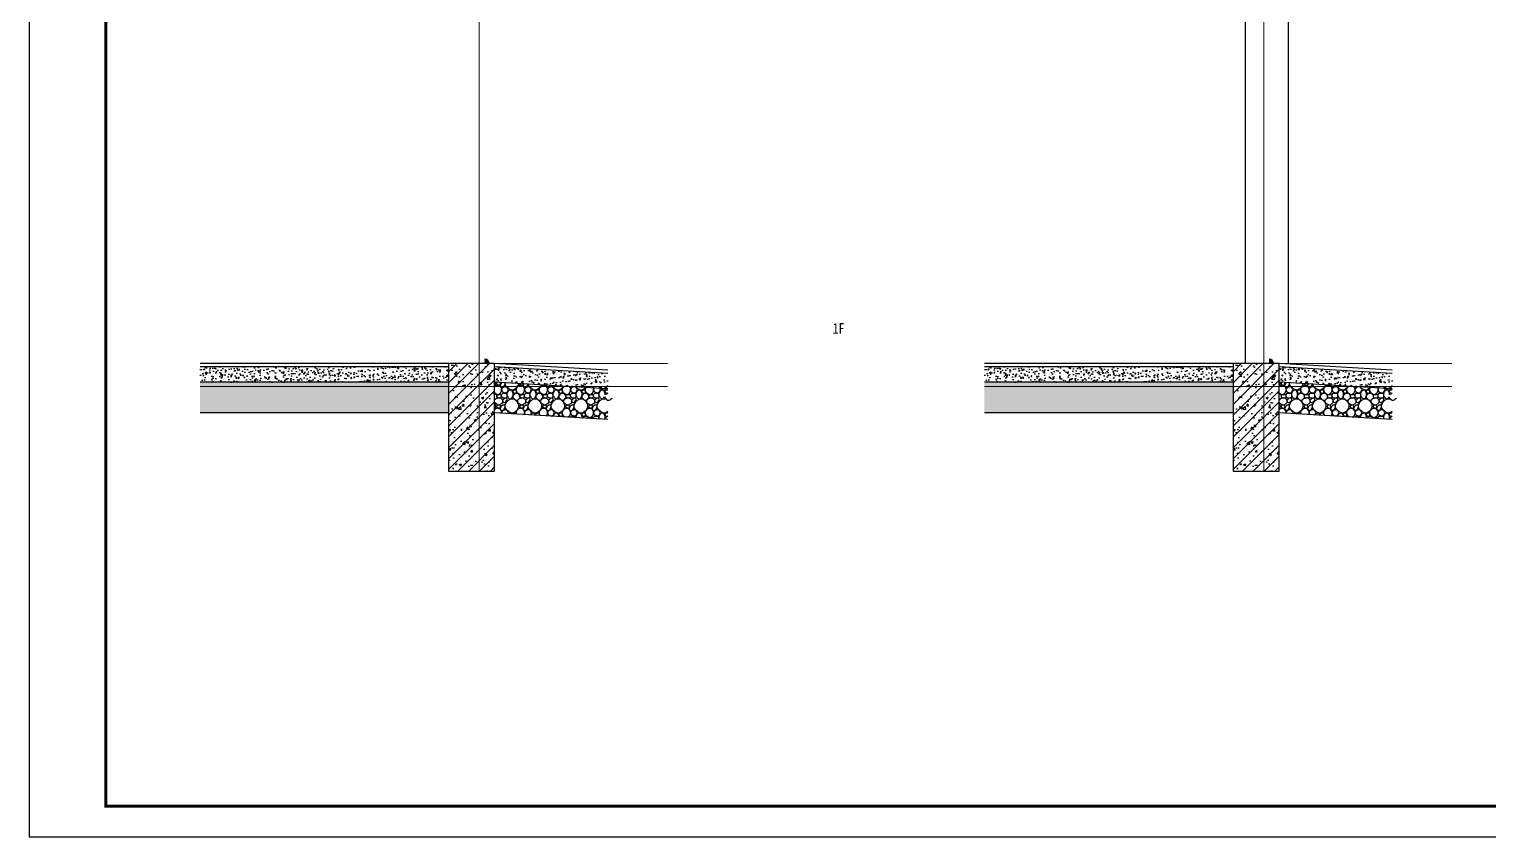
# Model space of a CAD drawing. Extents: x 169490 to 7584583, y -2399407 to 1374371.
# Drawn here: x 1588051 to 1597569, y 685590 to 690855 of the extents above; entities that cross this region are included whole.
import ezdxf

# ---------------------------------------------------------------- set-up
doc = ezdxf.new("R2010")
doc.units = 0
doc.header["$LTSCALE"] = 100
doc.linetypes.add('ACAD_ISO10W100', pattern=[18.5, 12, -3, 0.5, -3])
doc.linetypes.add('DOTE', pattern=[2.42, 2, -0.2, 0.02, -0.2])
for name, color, linetype in [('A-HATC(填充)', 8, 'CONTINUOUS'), ('A-HATH(填充)', 8, 'CONTINUOUS'), ('A-TEXT(房间)', 243, 'CONTINUOUS'), ('A-WA-M(面层)', 43, 'CONTINUOUS'), ('PUB_HATCH', 8, 'CONTINUOUS'), ('WALL', 7, 'CONTINUOUS'), ('图框', 140, 'CONTINUOUS'), ('辅助线', 251, 'CONTINUOUS')]:
    doc.layers.add(name, color=color, linetype=linetype)
doc.layers.add('DOTE', color=147, linetype='DOTE', lineweight=15)
doc.styles.add('黑体', font='simhei.ttf', dxfattribs={"width": 0.7})

msp = doc.modelspace()

# ---------------------------------------------------------------- hatches: boundary and pattern name
at = {"layer": 'A-HATC(填充)'}
h = msp.add_hatch(dxfattribs=at)
h.set_pattern_fill('AR-SAND', color=256)
h.set_pattern_definition([(37.5, (1997836.3644, 894741.3988), (-0.080001565, 2.447066187), [0, -1.9304, 0, -2.159, 0, -2.06375]), (7.5, (1997836.3644, 894741.3988), (2.247616416, 3.584125503), [0, -1.0414, 0, -1.7399, 0, -0.66675]), (327.5, (1997834.8023, 894741.3988), (3.954961851, 0.007185923), [0, -0.635, 0, -2.286, 0, -2.9845]), (317.5, (1997834.8023, 894741.3988), (3.817782262, 1.114646616), [0, -0.3175, 0, -1.4986, 0, -1.7145])])
h.paths.add_polyline_path([(1591020.5, 688679.4), (1591020.5, 688674.4), (1591050.5, 688674.4, 0.414214), (1591020.5, 688704.4)])
h = msp.add_hatch(dxfattribs=at)
h.set_pattern_fill('AR-SAND', color=256)
h.set_pattern_definition([(37.5, (2002952.1204, 894741.3988), (-0.080001565, 2.447066187), [0, -1.9304, 0, -2.159, 0, -2.06375]), (7.5, (2002952.1204, 894741.3988), (2.247616416, 3.584125503), [0, -1.0414, 0, -1.7399, 0, -0.66675]), (327.5, (2002950.5583, 894741.3988), (3.954961851, 0.007185923), [0, -0.635, 0, -2.286, 0, -2.9845]), (317.5, (2002950.5583, 894741.3988), (3.817782262, 1.114646616), [0, -0.3175, 0, -1.4986, 0, -1.7145])])
h.paths.add_polyline_path([(1596136.2, 688679.4), (1596136.2, 688674.4), (1596166.2, 688674.4, 0.414214), (1596136.2, 688704.4)])
at = {"layer": 'A-HATH(填充)'}
h = msp.add_hatch(dxfattribs=at)
h.set_pattern_fill('钢筋混凝土', color=256, scale=20, style=0)
h.set_pattern_definition([(45, (278258.006, 71178.95), (-35.355339, 35.355339), []), (50, (278258.01, 71178.95), (143.4520365, -12.550427), [15, -165]), (355, (278258, 71178.95), (-27.750267, 150.438427), [12, -132]), (100.4514, (278269.96, 71177.9), (115.701876, 137.887908), [12.748038, -140.228422]), (46.1842, (278258, 71218.95), (213.44821, -33.103803), [22.5, -247.5]), (96.6356, (278275.8, 71216.2), (186.93254, 194.823574), [19.122058, -210.3426]), (351.1842, (278258, 71218.95), (186.93239, 194.82372), [18, -198]), (21, (278278.01, 71208.95), (119.38141, -80.523778), [15, -165]), (326, (278278, 71208.95), (48.663066, 145.030009), [12, -132]), (71.4514, (278287.95, 71202.24), (168.044526, 64.5061), [12.748038, -140.228422]), (37.5, (278258.006, 71178.95), (2.431971, 66.5787708), [0, -130.4, 0, -134, 0, -132.5]), (7.5, (278258.01, 71178.95), (52.6139075, 78.8823424), [0, -76.4, 0, -127.4, 0, -50.5]), (327.5, (278213.406, 71178.95), (106.7644872, -4.5109743), [0, -50, 0, -156, 0, -207]), (317.5, (278193.41, 71178.95), (116.637234, 20.0209965), [0, -65, 0, -103.6, 0, -147])])
h.paths.add_polyline_path([(1591085.5, 688674.4), (1590785.5, 688674.4), (1590785.5, 687974.4), (1591085.5, 687974.4)])
h = msp.add_hatch(dxfattribs=at)
h.set_pattern_fill('钢筋混凝土', color=256, scale=20, style=0)
h.set_pattern_definition([(45, (283373.76, 71178.95), (-35.355339, 35.355339), []), (50, (283373.76, 71178.95), (143.4520365, -12.550427), [15, -165]), (355, (283373.76, 71178.95), (-27.750267, 150.438427), [12, -132]), (100.4514, (283385.72, 71177.9), (115.701876, 137.887908), [12.748038, -140.228422]), (46.1842, (283373.76, 71218.95), (213.44821, -33.103803), [22.5, -247.5]), (96.6356, (283391.55, 71216.2), (186.93254, 194.823574), [19.122058, -210.3426]), (351.1842, (283373.76, 71218.95), (186.93239, 194.82372), [18, -198]), (21, (283393.76, 71208.95), (119.38141, -80.523778), [15, -165]), (326, (283393.76, 71208.95), (48.663066, 145.030009), [12, -132]), (71.4514, (283403.71, 71202.24), (168.044526, 64.5061), [12.748038, -140.228422]), (37.5, (283373.76, 71178.95), (2.431971, 66.5787708), [0, -130.4, 0, -134, 0, -132.5]), (7.5, (283373.76, 71178.95), (52.6139075, 78.8823424), [0, -76.4, 0, -127.4, 0, -50.5]), (327.5, (283329.16, 71178.95), (106.7644872, -4.5109743), [0, -50, 0, -156, 0, -207]), (317.5, (283309.16, 71178.95), (116.637234, 20.0209965), [0, -65, 0, -103.6, 0, -147])])
h.paths.add_polyline_path([(1596201.2, 688674.4), (1595901.2, 688674.4), (1595901.2, 687974.4), (1596201.2, 687974.4)])
at = {"layer": 'PUB_HATCH', "linetype": 'Continuous'}
h = msp.add_hatch(dxfattribs=at)
h.set_pattern_fill('混凝土', color=256, scale=10, style=0)
h.set_pattern_definition([(50, (1109709.62, 324056.4), (71.726018, -6.2752135), [7.5, -82.5]), (355, (1109709.62, 324056.4), (-13.875133, 75.219213), [6, -66]), (100.4514, (1109715.595, 324055.876), (57.850938, 68.943954), [6.374019, -70.114211]), (46.1842, (1109709.62, 324076.4), (106.724105, -16.551901), [11.25, -123.75]), (96.6356, (1109718.51, 324075.02), (93.46627, 97.411787), [9.561029, -105.1713]), (351.1842, (1109709.62, 324076.4), (93.466195, 97.41186), [9, -99]), (21, (1109719.62, 324071.4), (59.690705, -40.261889), [7.5, -82.5]), (326, (1109719.62, 324071.4), (24.331533, 72.5150045), [6, -66]), (71.4514, (1109724.59, 324068.044), (84.022263, 32.25305), [6.374019, -70.114211]), (37.5, (1109709.618, 324056.4), (1.2159855, 33.2893854), [0, -65.2, 0, -67, 0, -66.25]), (7.5, (1109709.618, 324056.4), (26.3069537, 39.4411712), [0, -38.2, 0, -63.7, 0, -25.25]), (327.5, (1109687.318, 324056.4), (53.3822436, -2.2554872), [0, -25, 0, -78, 0, -103.5]), (317.5, (1109677.32, 324056.4), (58.318617, 10.0104982), [0, -32.5, 0, -51.8, 0, -73.5])])
h.paths.add_polyline_path([(1589164.6, 688654.4), (1589164.6, 688554.4), (1590785.5, 688554.4), (1590785.5, 688654.4)])
h = msp.add_hatch(dxfattribs=at)
h.set_pattern_fill('混凝土', color=256, scale=10, style=0)
h.set_pattern_definition([(50, (1057753.535, 324056.4), (71.726018, -6.2752135), [7.5, -82.5]), (355, (1057753.535, 324056.4), (-13.875133, 75.219213), [6, -66]), (100.4514, (1057759.51, 324055.876), (57.850938, 68.943954), [6.374019, -70.114211]), (46.1842, (1057753.535, 324076.4), (106.724105, -16.551901), [11.25, -123.75]), (96.6356, (1057762.43, 324075.02), (93.46627, 97.411787), [9.561029, -105.1713]), (351.1842, (1057753.53, 324076.4), (93.466195, 97.41186), [9, -99]), (21, (1057763.535, 324071.4), (59.690705, -40.261889), [7.5, -82.5]), (326, (1057763.535, 324071.4), (24.331533, 72.5150045), [6, -66]), (71.4514, (1057768.51, 324068.044), (84.022263, 32.25305), [6.374019, -70.114211]), (37.5, (1057753.535, 324056.4), (1.2159855, 33.2893854), [0, -65.2, 0, -67, 0, -66.25]), (7.5, (1057753.535, 324056.4), (26.3069537, 39.4411712), [0, -38.2, 0, -63.7, 0, -25.25]), (327.5, (1057731.235, 324056.4), (53.3822436, -2.2554872), [0, -25, 0, -78, 0, -103.5]), (317.5, (1057721.235, 324056.4), (58.318617, 10.0104982), [0, -32.5, 0, -51.8, 0, -73.5])])
h.paths.add_polyline_path([(1591085.5, 688554.2), (1591085.5, 688654.4), (1591823.7, 688610.9), (1591823.7, 688510.8)])
h = msp.add_hatch(dxfattribs=at)
h.set_pattern_fill('混凝土', color=256, scale=10, style=0)
h.set_pattern_definition([(50, (1114825.374, 324056.4), (71.726018, -6.2752135), [7.5, -82.5]), (355, (1114825.374, 324056.4), (-13.875133, 75.219213), [6, -66]), (100.4514, (1114831.35, 324055.876), (57.850938, 68.943954), [6.374019, -70.114211]), (46.1842, (1114825.37, 324076.4), (106.724105, -16.551901), [11.25, -123.75]), (96.6356, (1114834.27, 324075.02), (93.46627, 97.411787), [9.561029, -105.1713]), (351.1842, (1114825.37, 324076.4), (93.466195, 97.41186), [9, -99]), (21, (1114835.374, 324071.4), (59.690705, -40.261889), [7.5, -82.5]), (326, (1114835.374, 324071.4), (24.331533, 72.5150045), [6, -66]), (71.4514, (1114840.35, 324068.044), (84.022263, 32.25305), [6.374019, -70.114211]), (37.5, (1114825.374, 324056.4), (1.2159855, 33.2893854), [0, -65.2, 0, -67, 0, -66.25]), (7.5, (1114825.374, 324056.4), (26.3069537, 39.4411712), [0, -38.2, 0, -63.7, 0, -25.25]), (327.5, (1114803.074, 324056.4), (53.3822436, -2.2554872), [0, -25, 0, -78, 0, -103.5]), (317.5, (1114793.074, 324056.4), (58.318617, 10.0104982), [0, -32.5, 0, -51.8, 0, -73.5])])
h.paths.add_polyline_path([(1594280.3, 688654.4), (1594280.3, 688554.4), (1595901.2, 688554.4), (1595901.2, 688654.4)])
h = msp.add_hatch(dxfattribs=at)
h.set_pattern_fill('混凝土', color=256, scale=10, style=0)
h.set_pattern_definition([(50, (1062869.29, 324056.4), (71.726018, -6.2752135), [7.5, -82.5]), (355, (1062869.29, 324056.4), (-13.875133, 75.219213), [6, -66]), (100.4514, (1062875.27, 324055.876), (57.850938, 68.943954), [6.374019, -70.114211]), (46.1842, (1062869.29, 324076.4), (106.724105, -16.551901), [11.25, -123.75]), (96.6356, (1062878.18, 324075.02), (93.46627, 97.411787), [9.561029, -105.1713]), (351.1842, (1062869.29, 324076.4), (93.466195, 97.41186), [9, -99]), (21, (1062879.29, 324071.4), (59.690705, -40.261889), [7.5, -82.5]), (326, (1062879.29, 324071.4), (24.331533, 72.5150045), [6, -66]), (71.4514, (1062884.265, 324068.044), (84.022263, 32.25305), [6.374019, -70.114211]), (37.5, (1062869.29, 324056.4), (1.2159855, 33.2893854), [0, -65.2, 0, -67, 0, -66.25]), (7.5, (1062869.29, 324056.4), (26.3069537, 39.4411712), [0, -38.2, 0, -63.7, 0, -25.25]), (327.5, (1062846.99, 324056.4), (53.3822436, -2.2554872), [0, -25, 0, -78, 0, -103.5]), (317.5, (1062836.99, 324056.4), (58.318617, 10.0104982), [0, -32.5, 0, -51.8, 0, -73.5])])
h.paths.add_polyline_path([(1596201.2, 688554.2), (1596201.2, 688654.4), (1596939.4, 688610.9), (1596939.4, 688510.8)])
h = msp.add_hatch(dxfattribs=at)
h.set_pattern_fill('卵石砌体', color=256, scale=20, style=0)
h.set_pattern_definition([(0, (1109814.62, 324056.4), (0, 150), [7.5, -22.5, 7.5, -112.5]), (0, (1109852.12, 324071.4), (0, 150), [7.5, -142.5]), (0, (1109777.12, 324086.4), (0, 150), [15, -135]), (0, (1109739.62, 324093.9), (0, 150), [22.5, -127.5]), (0, (1109814.62, 324101.4), (0, 150), [15, -15, 22.5, -97.5]), (0, (1109807.12, 324123.9), (0, 150), [22.5, -127.5]), (0, (1109769.62, 324131.4), (0, 150), [22.5, -52.5, 22.5, -52.5]), (0, (1109739.62, 324153.9), (0, 150), [22.5, -7.5, 7.5, -112.5]), (0, (1109837.12, 324168.9), (0, 150), [7.5, -142.5]), (0, (1109807.12, 324183.9), (0, 150), [15, -135]), (90, (1109709.62, 324191.4), (-150, 9e-15), [15, -135]), (90, (1109724.62, 324086.4), (-150, 9e-15), [7.5, -15, 22.5, -105]), (90, (1109762.12, 324101.4), (-150, 9e-15), [30, -7.5, 7.5, -105]), (90, (1109784.62, 324138.9), (-150, 9e-15), [22.5, -127.5]), (90, (1109792.12, 324071.4), (-150, 9e-15), [15, -135]), (90, (1109799.62, 324191.4), (-150, 9e-15), [15, -135]), (90, (1109807.12, 324101.4), (-150, 9e-15), [15, -75, 7.5, -52.5]), (90, (1109829.62, 324176.4), (-150, 9e-15), [7.5, -7.5, 7.5, -127.5]), (90, (1109837.12, 324108.9), (-150, 9e-15), [15, -22.5, 15, -97.5]), (90, (1109844.62, 324071.4), (-150, 9e-15), [15, -135]), (45, (1109717.12, 324071.4), (9e-15, 150), [21.21315, -42.426404, 31.8198, -116.672678]), (45, (1109709.62, 324071.4), (9e-15, 150), [21.213203, -190.91883]), (45, (1109792.12, 324086.4), (9e-15, 150), [21.213203, -190.91883]), (45, (1109777.12, 324161.4), (9e-15, 150), [21.213203, -190.91883]), (45, (1109844.62, 324086.4), (9e-15, 150), [21.213203, -190.91883]), (45, (1109717.12, 324101.4), (9e-15, 150), [10.6066, -201.52542]), (45, (1109732.12, 324146.4), (9e-15, 150), [10.6066, -201.52542]), (45, (1109747.12, 324093.9), (9e-15, 150), [10.6066, -201.52542]), (45, (1109762.12, 324146.4), (9e-15, 150), [10.6066, -201.52542]), (45, (1109807.12, 324116.4), (9e-15, 150), [10.6066, -201.52542]), (45, (1109807.12, 324198.9), (9e-15, 150), [10.6066, -201.52542]), (45, (1109822.12, 324183.9), (9e-15, 150), [10.6066, -201.52542]), (45, (1109829.62, 324101.4), (9e-15, 150), [10.6066, -201.52542]), (45, (1109837.12, 324063.9), (9e-15, 150), [10.6066, -201.52542]), (45, (1109837.12, 324123.9), (9e-15, 150), [10.6066, -201.52542]), (45, (1109837.12, 324198.9), (9e-15, 150), [10.6066, -201.52542]), (45, (1109844.62, 324168.9), (9e-15, 150), [10.6066, -201.52542]), (135, (1109814.62, 324183.9), (-150, 9e-15), [10.6066, -201.52542]), (135, (1109829.62, 324198.9), (-150, 9e-15), [10.6066, -201.52542]), (135, (1109837.12, 324168.9), (-150, 9e-15), [10.6066, -201.52542]), (135, (1109859.62, 324198.9), (-150, 9e-15), [10.6066, -201.52542]), (135, (1109784.62, 324146.4), (-150, 9e-15), [10.6066, -201.52542]), (135, (1109769.62, 324131.4), (-150, 9e-15), [10.6066, -201.52542]), (135, (1109724.62, 324093.9), (-150, 9e-15), [10.6066, -201.52542]), (135, (1109739.62, 324093.9), (-150, 9e-15), [10.6066, -201.52542]), (135, (1109754.62, 324146.4), (-150, 9e-15), [10.6066, -201.52542]), (135, (1109724.62, 324123.9), (-150, 9e-15), [10.6066, -201.52542]), (135, (1109814.62, 324101.4), (-150, 9e-15), [10.6066, -201.52542]), (135, (1109837.12, 324116.4), (-150, 9e-15), [10.6066, -201.52542]), (135, (1109844.62, 324086.4), (-150, 9e-15), [10.6066, -201.52542]), (135, (1109844.62, 324101.4), (-150, 9e-15), [10.6066, -201.52542]), (135, (1109852.12, 324071.4), (-150, 9e-15), [10.6066, -201.52542]), (135, (1109732.12, 324161.4), (-150, 9e-15), [21.213203, -190.91883]), (135, (1109807.12, 324116.4), (-150, 9e-15), [21.213203, -190.91883]), (135, (1109799.62, 324063.9), (-150, 9e-15), [53.03301, -159.099024]), (26.565051, (1109709.62, 324131.4), (149.999999, 1e-06), [16.77, -318.64018]), (26.565051, (1109732.12, 324086.4), (149.999999, 1e-06), [16.77, -318.64018]), (26.565051, (1109762.12, 324153.9), (149.999999, 1e-06), [16.77, -318.64018]), (26.565051, (1109822.12, 324056.4), (149.999999, 1e-06), [16.77, -318.64018]), (26.565051, (1109799.62, 324093.9), (149.999999, 1e-06), [16.77, -318.64018]), (26.565051, (1109814.62, 324123.9), (149.999999, 1e-06), [16.77, -318.64018]), (26.565051, (1109792.12, 324176.4), (149.999999, 1e-06), [16.77, -318.64018]), (26.565051, (1109844.62, 324168.9), (149.999999, 1e-06), [16.77, -318.64018]), (63.434949, (1109724.62, 324131.4), (1e-07, 150), [16.77, -318.64018]), (63.434949, (1109724.62, 324138.9), (1e-07, 150), [16.77, -318.64018]), (63.434949, (1109784.62, 324161.4), (1e-07, 150), [33.54, -301.87018]), (63.434949, (1109837.12, 324153.9), (1e-07, 150), [16.77, -318.64018]), (63.434949, (1109829.62, 324131.4), (1e-07, 150), [16.77, -318.64018]), (63.434949, (1109754.62, 324101.4), (1e-07, 150), [16.77, -318.64018]), (63.434949, (1109829.62, 324183.9), (1e-07, 150), [16.77, -318.64018]), (63.434949, (1109852.12, 324176.4), (1e-07, 150), [16.77, -318.64018]), (116.565051, (1109717.12, 324176.4), (-1e-06, 149.999999), [16.77, -318.64018]), (116.565051, (1109799.62, 324056.4), (-1e-06, 149.999999), [16.77, -318.64018]), (116.565051, (1109732.12, 324153.9), (-1e-06, 149.999999), [16.77, -318.64018]), (116.565051, (1109844.62, 324138.9), (-1e-06, 149.999999), [16.77, -318.64018]), (116.565051, (1109792.12, 324131.4), (-1e-06, 149.999999), [16.77, -318.64018]), (116.565051, (1109837.12, 324161.4), (-1e-06, 149.999999), [16.77, -318.64018]), (116.565051, (1109762.12, 324131.4), (-1e-06, 149.999999), [16.77, -318.64018]), (116.565051, (1109732.12, 324101.4), (-1e-06, 149.999999), [16.77, -318.64018]), (153.434949, (1109724.62, 324168.9), (-150, 1e-07), [16.77, -318.64018]), (153.434949, (1109777.12, 324086.4), (-150, 1e-07), [16.77, -318.64018]), (153.434949, (1109747.12, 324153.9), (-150, 1e-07), [16.77, -318.64018]), (153.434949, (1109837.12, 324093.9), (-150, 1e-07), [16.77, -318.64018]), (153.434949, (1109814.62, 324056.4), (-150, 1e-07), [16.77, -318.64018]), (153.434949, (1109829.62, 324176.4), (-150, 1e-07), [16.77, -318.64018]), (153.434949, (1109807.12, 324123.9), (-150, 1e-07), [16.77, -318.64018]), (153.434949, (1109724.62, 324168.9), (-150, 1e-07), [16.77, -318.64018]), (153.434949, (1109859.62, 324131.4), (-150, 1e-07), [16.77, -318.64018]), (243.434949, (1109717.12, 324071.4), (-1e-07, -150), [16.77, -318.64018])])
h.paths.add_polyline_path([(1589164.6, 688554.4), (1589164.6, 688354.4), (1590785.5, 688354.4), (1590785.5, 688554.4)])
h = msp.add_hatch(dxfattribs=at)
h.set_pattern_fill('卵石砌体', color=256, scale=20, style=0)
h.set_pattern_definition([(0, (1057858.53, 324056.4), (0, 150), [7.5, -22.5, 7.5, -112.5]), (0, (1057896.03, 324071.4), (0, 150), [7.5, -142.5]), (0, (1057821.03, 324086.4), (0, 150), [15, -135]), (0, (1057783.53, 324093.9), (0, 150), [22.5, -127.5]), (0, (1057858.53, 324101.4), (0, 150), [15, -15, 22.5, -97.5]), (0, (1057851.03, 324123.9), (0, 150), [22.5, -127.5]), (0, (1057813.53, 324131.4), (0, 150), [22.5, -52.5, 22.5, -52.5]), (0, (1057783.53, 324153.9), (0, 150), [22.5, -7.5, 7.5, -112.5]), (0, (1057881.03, 324168.9), (0, 150), [7.5, -142.5]), (0, (1057851.03, 324183.9), (0, 150), [15, -135]), (90, (1057753.53, 324191.4), (-150, 9e-15), [15, -135]), (90, (1057768.53, 324086.4), (-150, 9e-15), [7.5, -15, 22.5, -105]), (90, (1057806.03, 324101.4), (-150, 9e-15), [30, -7.5, 7.5, -105]), (90, (1057828.53, 324138.9), (-150, 9e-15), [22.5, -127.5]), (90, (1057836.03, 324071.4), (-150, 9e-15), [15, -135]), (90, (1057843.53, 324191.4), (-150, 9e-15), [15, -135]), (90, (1057851.03, 324101.4), (-150, 9e-15), [15, -75, 7.5, -52.5]), (90, (1057873.53, 324176.4), (-150, 9e-15), [7.5, -7.5, 7.5, -127.5]), (90, (1057881.03, 324108.9), (-150, 9e-15), [15, -22.5, 15, -97.5]), (90, (1057888.53, 324071.4), (-150, 9e-15), [15, -135]), (45, (1057761.03, 324071.4), (9e-15, 150), [21.21315, -42.426404, 31.8198, -116.672678]), (45, (1057753.53, 324071.4), (9e-15, 150), [21.213203, -190.91883]), (45, (1057836.03, 324086.4), (9e-15, 150), [21.213203, -190.91883]), (45, (1057821.03, 324161.4), (9e-15, 150), [21.213203, -190.91883]), (45, (1057888.53, 324086.4), (9e-15, 150), [21.213203, -190.91883]), (45, (1057761.03, 324101.4), (9e-15, 150), [10.6066, -201.52542]), (45, (1057776.03, 324146.4), (9e-15, 150), [10.6066, -201.52542]), (45, (1057791.03, 324093.9), (9e-15, 150), [10.6066, -201.52542]), (45, (1057806.03, 324146.4), (9e-15, 150), [10.6066, -201.52542]), (45, (1057851.03, 324116.4), (9e-15, 150), [10.6066, -201.52542]), (45, (1057851.03, 324198.9), (9e-15, 150), [10.6066, -201.52542]), (45, (1057866.03, 324183.9), (9e-15, 150), [10.6066, -201.52542]), (45, (1057873.53, 324101.4), (9e-15, 150), [10.6066, -201.52542]), (45, (1057881.03, 324063.9), (9e-15, 150), [10.6066, -201.52542]), (45, (1057881.03, 324123.9), (9e-15, 150), [10.6066, -201.52542]), (45, (1057881.03, 324198.9), (9e-15, 150), [10.6066, -201.52542]), (45, (1057888.53, 324168.9), (9e-15, 150), [10.6066, -201.52542]), (135, (1057858.53, 324183.9), (-150, 9e-15), [10.6066, -201.52542]), (135, (1057873.53, 324198.9), (-150, 9e-15), [10.6066, -201.52542]), (135, (1057881.03, 324168.9), (-150, 9e-15), [10.6066, -201.52542]), (135, (1057903.53, 324198.9), (-150, 9e-15), [10.6066, -201.52542]), (135, (1057828.53, 324146.4), (-150, 9e-15), [10.6066, -201.52542]), (135, (1057813.53, 324131.4), (-150, 9e-15), [10.6066, -201.52542]), (135, (1057768.53, 324093.9), (-150, 9e-15), [10.6066, -201.52542]), (135, (1057783.53, 324093.9), (-150, 9e-15), [10.6066, -201.52542]), (135, (1057798.53, 324146.4), (-150, 9e-15), [10.6066, -201.52542]), (135, (1057768.53, 324123.9), (-150, 9e-15), [10.6066, -201.52542]), (135, (1057858.53, 324101.4), (-150, 9e-15), [10.6066, -201.52542]), (135, (1057881.03, 324116.4), (-150, 9e-15), [10.6066, -201.52542]), (135, (1057888.53, 324086.4), (-150, 9e-15), [10.6066, -201.52542]), (135, (1057888.53, 324101.4), (-150, 9e-15), [10.6066, -201.52542]), (135, (1057896.03, 324071.4), (-150, 9e-15), [10.6066, -201.52542]), (135, (1057776.03, 324161.4), (-150, 9e-15), [21.213203, -190.91883]), (135, (1057851.03, 324116.4), (-150, 9e-15), [21.213203, -190.91883]), (135, (1057843.53, 324063.9), (-150, 9e-15), [53.03301, -159.099024]), (26.565051, (1057753.535, 324131.4), (149.9999994, 1e-06), [16.77, -318.64018]), (26.565051, (1057776.035, 324086.4), (149.9999994, 1e-06), [16.77, -318.64018]), (26.565051, (1057806.035, 324153.9), (149.9999994, 1e-06), [16.77, -318.64018]), (26.565051, (1057866.035, 324056.4), (149.9999994, 1e-06), [16.77, -318.64018]), (26.565051, (1057843.535, 324093.9), (149.9999994, 1e-06), [16.77, -318.64018]), (26.565051, (1057858.535, 324123.9), (149.9999994, 1e-06), [16.77, -318.64018]), (26.565051, (1057836.035, 324176.4), (149.9999994, 1e-06), [16.77, -318.64018]), (26.565051, (1057888.535, 324168.9), (149.9999994, 1e-06), [16.77, -318.64018]), (63.434949, (1057768.535, 324131.4), (1e-07, 150), [16.77, -318.64018]), (63.434949, (1057768.535, 324138.9), (1e-07, 150), [16.77, -318.64018]), (63.434949, (1057828.535, 324161.4), (1e-07, 150), [33.54, -301.87018]), (63.434949, (1057881.035, 324153.9), (1e-07, 150), [16.77, -318.64018]), (63.434949, (1057873.535, 324131.4), (1e-07, 150), [16.77, -318.64018]), (63.434949, (1057798.535, 324101.4), (1e-07, 150), [16.77, -318.64018]), (63.434949, (1057873.535, 324183.9), (1e-07, 150), [16.77, -318.64018]), (63.434949, (1057896.035, 324176.4), (1e-07, 150), [16.77, -318.64018]), (116.565051, (1057761.035, 324176.4), (-1e-06, 149.9999994), [16.77, -318.64018]), (116.565051, (1057843.535, 324056.4), (-1e-06, 149.9999994), [16.77, -318.64018]), (116.565051, (1057776.035, 324153.9), (-1e-06, 149.9999994), [16.77, -318.64018]), (116.565051, (1057888.535, 324138.9), (-1e-06, 149.9999994), [16.77, -318.64018]), (116.565051, (1057836.035, 324131.4), (-1e-06, 149.9999994), [16.77, -318.64018]), (116.565051, (1057881.035, 324161.4), (-1e-06, 149.9999994), [16.77, -318.64018]), (116.565051, (1057806.035, 324131.4), (-1e-06, 149.9999994), [16.77, -318.64018]), (116.565051, (1057776.035, 324101.4), (-1e-06, 149.9999994), [16.77, -318.64018]), (153.434949, (1057768.535, 324168.9), (-150, 1e-07), [16.77, -318.64018]), (153.434949, (1057821.035, 324086.4), (-150, 1e-07), [16.77, -318.64018]), (153.434949, (1057791.035, 324153.9), (-150, 1e-07), [16.77, -318.64018]), (153.434949, (1057881.035, 324093.9), (-150, 1e-07), [16.77, -318.64018]), (153.434949, (1057858.535, 324056.4), (-150, 1e-07), [16.77, -318.64018]), (153.434949, (1057873.535, 324176.4), (-150, 1e-07), [16.77, -318.64018]), (153.434949, (1057851.035, 324123.9), (-150, 1e-07), [16.77, -318.64018]), (153.434949, (1057768.535, 324168.9), (-150, 1e-07), [16.77, -318.64018]), (153.434949, (1057903.535, 324131.4), (-150, 1e-07), [16.77, -318.64018]), (243.434949, (1057761.035, 324071.4), (-1e-07, -150), [16.77, -318.64018])])
h.paths.add_polyline_path([(1591085.5, 688353.8), (1591085.5, 688554.2), (1591823.7, 688510.8), (1591823.7, 688477.4), (1591781.7, 688462.1), (1591865.7, 688447.3), (1591823.7, 688432.4), (1591823.7, 688310.4)])
h = msp.add_hatch(dxfattribs=at)
h.set_pattern_fill('卵石砌体', color=256, scale=20, style=0)
h.set_pattern_definition([(0, (1114930.37, 324056.4), (0, 150), [7.5, -22.5, 7.5, -112.5]), (0, (1114967.87, 324071.4), (0, 150), [7.5, -142.5]), (0, (1114892.87, 324086.4), (0, 150), [15, -135]), (0, (1114855.37, 324093.9), (0, 150), [22.5, -127.5]), (0, (1114930.37, 324101.4), (0, 150), [15, -15, 22.5, -97.5]), (0, (1114922.87, 324123.9), (0, 150), [22.5, -127.5]), (0, (1114885.37, 324131.4), (0, 150), [22.5, -52.5, 22.5, -52.5]), (0, (1114855.37, 324153.9), (0, 150), [22.5, -7.5, 7.5, -112.5]), (0, (1114952.87, 324168.9), (0, 150), [7.5, -142.5]), (0, (1114922.87, 324183.9), (0, 150), [15, -135]), (90, (1114825.37, 324191.4), (-150, 9e-15), [15, -135]), (90, (1114840.37, 324086.4), (-150, 9e-15), [7.5, -15, 22.5, -105]), (90, (1114877.87, 324101.4), (-150, 9e-15), [30, -7.5, 7.5, -105]), (90, (1114900.37, 324138.9), (-150, 9e-15), [22.5, -127.5]), (90, (1114907.87, 324071.4), (-150, 9e-15), [15, -135]), (90, (1114915.37, 324191.4), (-150, 9e-15), [15, -135]), (90, (1114922.87, 324101.4), (-150, 9e-15), [15, -75, 7.5, -52.5]), (90, (1114945.37, 324176.4), (-150, 9e-15), [7.5, -7.5, 7.5, -127.5]), (90, (1114952.87, 324108.9), (-150, 9e-15), [15, -22.5, 15, -97.5]), (90, (1114960.37, 324071.4), (-150, 9e-15), [15, -135]), (45, (1114832.87, 324071.4), (9e-15, 150), [21.21315, -42.426404, 31.8198, -116.672678]), (45, (1114825.37, 324071.4), (9e-15, 150), [21.213203, -190.91883]), (45, (1114907.87, 324086.4), (9e-15, 150), [21.213203, -190.91883]), (45, (1114892.87, 324161.4), (9e-15, 150), [21.213203, -190.91883]), (45, (1114960.37, 324086.4), (9e-15, 150), [21.213203, -190.91883]), (45, (1114832.87, 324101.4), (9e-15, 150), [10.6066, -201.52542]), (45, (1114847.87, 324146.4), (9e-15, 150), [10.6066, -201.52542]), (45, (1114862.87, 324093.9), (9e-15, 150), [10.6066, -201.52542]), (45, (1114877.87, 324146.4), (9e-15, 150), [10.6066, -201.52542]), (45, (1114922.87, 324116.4), (9e-15, 150), [10.6066, -201.52542]), (45, (1114922.87, 324198.9), (9e-15, 150), [10.6066, -201.52542]), (45, (1114937.87, 324183.9), (9e-15, 150), [10.6066, -201.52542]), (45, (1114945.37, 324101.4), (9e-15, 150), [10.6066, -201.52542]), (45, (1114952.87, 324063.9), (9e-15, 150), [10.6066, -201.52542]), (45, (1114952.87, 324123.9), (9e-15, 150), [10.6066, -201.52542]), (45, (1114952.87, 324198.9), (9e-15, 150), [10.6066, -201.52542]), (45, (1114960.37, 324168.9), (9e-15, 150), [10.6066, -201.52542]), (135, (1114930.37, 324183.9), (-150, 9e-15), [10.6066, -201.52542]), (135, (1114945.37, 324198.9), (-150, 9e-15), [10.6066, -201.52542]), (135, (1114952.87, 324168.9), (-150, 9e-15), [10.6066, -201.52542]), (135, (1114975.37, 324198.9), (-150, 9e-15), [10.6066, -201.52542]), (135, (1114900.37, 324146.4), (-150, 9e-15), [10.6066, -201.52542]), (135, (1114885.37, 324131.4), (-150, 9e-15), [10.6066, -201.52542]), (135, (1114840.37, 324093.9), (-150, 9e-15), [10.6066, -201.52542]), (135, (1114855.37, 324093.9), (-150, 9e-15), [10.6066, -201.52542]), (135, (1114870.37, 324146.4), (-150, 9e-15), [10.6066, -201.52542]), (135, (1114840.37, 324123.9), (-150, 9e-15), [10.6066, -201.52542]), (135, (1114930.37, 324101.4), (-150, 9e-15), [10.6066, -201.52542]), (135, (1114952.87, 324116.4), (-150, 9e-15), [10.6066, -201.52542]), (135, (1114960.37, 324086.4), (-150, 9e-15), [10.6066, -201.52542]), (135, (1114960.37, 324101.4), (-150, 9e-15), [10.6066, -201.52542]), (135, (1114967.87, 324071.4), (-150, 9e-15), [10.6066, -201.52542]), (135, (1114847.87, 324161.4), (-150, 9e-15), [21.213203, -190.91883]), (135, (1114922.87, 324116.4), (-150, 9e-15), [21.213203, -190.91883]), (135, (1114915.37, 324063.9), (-150, 9e-15), [53.03301, -159.099024]), (26.565051, (1114825.374, 324131.4), (149.999999, 1e-06), [16.77, -318.64018]), (26.565051, (1114847.874, 324086.4), (149.999999, 1e-06), [16.77, -318.64018]), (26.565051, (1114877.874, 324153.9), (149.999999, 1e-06), [16.77, -318.64018]), (26.565051, (1114937.874, 324056.4), (149.999999, 1e-06), [16.77, -318.64018]), (26.565051, (1114915.374, 324093.9), (149.999999, 1e-06), [16.77, -318.64018]), (26.565051, (1114930.374, 324123.9), (149.999999, 1e-06), [16.77, -318.64018]), (26.565051, (1114907.874, 324176.4), (149.999999, 1e-06), [16.77, -318.64018]), (26.565051, (1114960.374, 324168.9), (149.999999, 1e-06), [16.77, -318.64018]), (63.434949, (1114840.374, 324131.4), (1e-07, 150), [16.77, -318.64018]), (63.434949, (1114840.374, 324138.9), (1e-07, 150), [16.77, -318.64018]), (63.434949, (1114900.374, 324161.4), (1e-07, 150), [33.54, -301.87018]), (63.434949, (1114952.874, 324153.9), (1e-07, 150), [16.77, -318.64018]), (63.434949, (1114945.374, 324131.4), (1e-07, 150), [16.77, -318.64018]), (63.434949, (1114870.374, 324101.4), (1e-07, 150), [16.77, -318.64018]), (63.434949, (1114945.374, 324183.9), (1e-07, 150), [16.77, -318.64018]), (63.434949, (1114967.874, 324176.4), (1e-07, 150), [16.77, -318.64018]), (116.565051, (1114832.874, 324176.4), (-1e-06, 149.999999), [16.77, -318.64018]), (116.565051, (1114915.374, 324056.4), (-1e-06, 149.999999), [16.77, -318.64018]), (116.565051, (1114847.874, 324153.9), (-1e-06, 149.999999), [16.77, -318.64018]), (116.565051, (1114960.374, 324138.9), (-1e-06, 149.999999), [16.77, -318.64018]), (116.565051, (1114907.874, 324131.4), (-1e-06, 149.999999), [16.77, -318.64018]), (116.565051, (1114952.874, 324161.4), (-1e-06, 149.999999), [16.77, -318.64018]), (116.565051, (1114877.874, 324131.4), (-1e-06, 149.999999), [16.77, -318.64018]), (116.565051, (1114847.874, 324101.4), (-1e-06, 149.999999), [16.77, -318.64018]), (153.434949, (1114840.374, 324168.9), (-150, 1e-07), [16.77, -318.64018]), (153.434949, (1114892.874, 324086.4), (-150, 1e-07), [16.77, -318.64018]), (153.434949, (1114862.874, 324153.9), (-150, 1e-07), [16.77, -318.64018]), (153.434949, (1114952.874, 324093.9), (-150, 1e-07), [16.77, -318.64018]), (153.434949, (1114930.374, 324056.4), (-150, 1e-07), [16.77, -318.64018]), (153.434949, (1114945.374, 324176.4), (-150, 1e-07), [16.77, -318.64018]), (153.434949, (1114922.874, 324123.9), (-150, 1e-07), [16.77, -318.64018]), (153.434949, (1114840.374, 324168.9), (-150, 1e-07), [16.77, -318.64018]), (153.434949, (1114975.374, 324131.4), (-150, 1e-07), [16.77, -318.64018]), (243.434949, (1114832.874, 324071.4), (-1e-07, -150), [16.77, -318.64018])])
h.paths.add_polyline_path([(1594280.3, 688554.4), (1594280.3, 688354.4), (1595901.2, 688354.4), (1595901.2, 688554.4)])
h = msp.add_hatch(dxfattribs=at)
h.set_pattern_fill('卵石砌体', color=256, scale=20, style=0)
h.set_pattern_definition([(0, (1062974.29, 324056.4), (0, 150), [7.5, -22.5, 7.5, -112.5]), (0, (1063011.79, 324071.4), (0, 150), [7.5, -142.5]), (0, (1062936.79, 324086.4), (0, 150), [15, -135]), (0, (1062899.29, 324093.9), (0, 150), [22.5, -127.5]), (0, (1062974.29, 324101.4), (0, 150), [15, -15, 22.5, -97.5]), (0, (1062966.79, 324123.9), (0, 150), [22.5, -127.5]), (0, (1062929.29, 324131.4), (0, 150), [22.5, -52.5, 22.5, -52.5]), (0, (1062899.29, 324153.9), (0, 150), [22.5, -7.5, 7.5, -112.5]), (0, (1062996.79, 324168.9), (0, 150), [7.5, -142.5]), (0, (1062966.79, 324183.9), (0, 150), [15, -135]), (90, (1062869.29, 324191.4), (-150, 9e-15), [15, -135]), (90, (1062884.29, 324086.4), (-150, 9e-15), [7.5, -15, 22.5, -105]), (90, (1062921.79, 324101.4), (-150, 9e-15), [30, -7.5, 7.5, -105]), (90, (1062944.29, 324138.9), (-150, 9e-15), [22.5, -127.5]), (90, (1062951.79, 324071.4), (-150, 9e-15), [15, -135]), (90, (1062959.29, 324191.4), (-150, 9e-15), [15, -135]), (90, (1062966.79, 324101.4), (-150, 9e-15), [15, -75, 7.5, -52.5]), (90, (1062989.29, 324176.4), (-150, 9e-15), [7.5, -7.5, 7.5, -127.5]), (90, (1062996.79, 324108.9), (-150, 9e-15), [15, -22.5, 15, -97.5]), (90, (1063004.29, 324071.4), (-150, 9e-15), [15, -135]), (45, (1062876.79, 324071.4), (9e-15, 150), [21.21315, -42.426404, 31.8198, -116.672678]), (45, (1062869.29, 324071.4), (9e-15, 150), [21.213203, -190.91883]), (45, (1062951.79, 324086.4), (9e-15, 150), [21.213203, -190.91883]), (45, (1062936.79, 324161.4), (9e-15, 150), [21.213203, -190.91883]), (45, (1063004.29, 324086.4), (9e-15, 150), [21.213203, -190.91883]), (45, (1062876.79, 324101.4), (9e-15, 150), [10.6066, -201.52542]), (45, (1062891.79, 324146.4), (9e-15, 150), [10.6066, -201.52542]), (45, (1062906.79, 324093.9), (9e-15, 150), [10.6066, -201.52542]), (45, (1062921.79, 324146.4), (9e-15, 150), [10.6066, -201.52542]), (45, (1062966.79, 324116.4), (9e-15, 150), [10.6066, -201.52542]), (45, (1062966.79, 324198.9), (9e-15, 150), [10.6066, -201.52542]), (45, (1062981.79, 324183.9), (9e-15, 150), [10.6066, -201.52542]), (45, (1062989.29, 324101.4), (9e-15, 150), [10.6066, -201.52542]), (45, (1062996.79, 324063.9), (9e-15, 150), [10.6066, -201.52542]), (45, (1062996.79, 324123.9), (9e-15, 150), [10.6066, -201.52542]), (45, (1062996.79, 324198.9), (9e-15, 150), [10.6066, -201.52542]), (45, (1063004.29, 324168.9), (9e-15, 150), [10.6066, -201.52542]), (135, (1062974.29, 324183.9), (-150, 9e-15), [10.6066, -201.52542]), (135, (1062989.29, 324198.9), (-150, 9e-15), [10.6066, -201.52542]), (135, (1062996.79, 324168.9), (-150, 9e-15), [10.6066, -201.52542]), (135, (1063019.29, 324198.9), (-150, 9e-15), [10.6066, -201.52542]), (135, (1062944.29, 324146.4), (-150, 9e-15), [10.6066, -201.52542]), (135, (1062929.29, 324131.4), (-150, 9e-15), [10.6066, -201.52542]), (135, (1062884.29, 324093.9), (-150, 9e-15), [10.6066, -201.52542]), (135, (1062899.29, 324093.9), (-150, 9e-15), [10.6066, -201.52542]), (135, (1062914.29, 324146.4), (-150, 9e-15), [10.6066, -201.52542]), (135, (1062884.29, 324123.9), (-150, 9e-15), [10.6066, -201.52542]), (135, (1062974.29, 324101.4), (-150, 9e-15), [10.6066, -201.52542]), (135, (1062996.79, 324116.4), (-150, 9e-15), [10.6066, -201.52542]), (135, (1063004.29, 324086.4), (-150, 9e-15), [10.6066, -201.52542]), (135, (1063004.29, 324101.4), (-150, 9e-15), [10.6066, -201.52542]), (135, (1063011.79, 324071.4), (-150, 9e-15), [10.6066, -201.52542]), (135, (1062891.79, 324161.4), (-150, 9e-15), [21.213203, -190.91883]), (135, (1062966.79, 324116.4), (-150, 9e-15), [21.213203, -190.91883]), (135, (1062959.29, 324063.9), (-150, 9e-15), [53.03301, -159.099024]), (26.565051, (1062869.29, 324131.4), (149.9999994, 1e-06), [16.77, -318.64018]), (26.565051, (1062891.79, 324086.4), (149.9999994, 1e-06), [16.77, -318.64018]), (26.565051, (1062921.79, 324153.9), (149.9999994, 1e-06), [16.77, -318.64018]), (26.565051, (1062981.79, 324056.4), (149.9999994, 1e-06), [16.77, -318.64018]), (26.565051, (1062959.29, 324093.9), (149.9999994, 1e-06), [16.77, -318.64018]), (26.565051, (1062974.29, 324123.9), (149.9999994, 1e-06), [16.77, -318.64018]), (26.565051, (1062951.79, 324176.4), (149.9999994, 1e-06), [16.77, -318.64018]), (26.565051, (1063004.29, 324168.9), (149.9999994, 1e-06), [16.77, -318.64018]), (63.434949, (1062884.29, 324131.4), (1e-07, 150), [16.77, -318.64018]), (63.434949, (1062884.29, 324138.9), (1e-07, 150), [16.77, -318.64018]), (63.434949, (1062944.29, 324161.4), (1e-07, 150), [33.54, -301.87018]), (63.434949, (1062996.79, 324153.9), (1e-07, 150), [16.77, -318.64018]), (63.434949, (1062989.29, 324131.4), (1e-07, 150), [16.77, -318.64018]), (63.434949, (1062914.29, 324101.4), (1e-07, 150), [16.77, -318.64018]), (63.434949, (1062989.29, 324183.9), (1e-07, 150), [16.77, -318.64018]), (63.434949, (1063011.79, 324176.4), (1e-07, 150), [16.77, -318.64018]), (116.565051, (1062876.79, 324176.4), (-1e-06, 149.9999994), [16.77, -318.64018]), (116.565051, (1062959.29, 324056.4), (-1e-06, 149.9999994), [16.77, -318.64018]), (116.565051, (1062891.79, 324153.9), (-1e-06, 149.9999994), [16.77, -318.64018]), (116.565051, (1063004.29, 324138.9), (-1e-06, 149.9999994), [16.77, -318.64018]), (116.565051, (1062951.79, 324131.4), (-1e-06, 149.9999994), [16.77, -318.64018]), (116.565051, (1062996.79, 324161.4), (-1e-06, 149.9999994), [16.77, -318.64018]), (116.565051, (1062921.79, 324131.4), (-1e-06, 149.9999994), [16.77, -318.64018]), (116.565051, (1062891.79, 324101.4), (-1e-06, 149.9999994), [16.77, -318.64018]), (153.434949, (1062884.29, 324168.9), (-150, 1e-07), [16.77, -318.64018]), (153.434949, (1062936.79, 324086.4), (-150, 1e-07), [16.77, -318.64018]), (153.434949, (1062906.79, 324153.9), (-150, 1e-07), [16.77, -318.64018]), (153.434949, (1062996.79, 324093.9), (-150, 1e-07), [16.77, -318.64018]), (153.434949, (1062974.29, 324056.4), (-150, 1e-07), [16.77, -318.64018]), (153.434949, (1062989.29, 324176.4), (-150, 1e-07), [16.77, -318.64018]), (153.434949, (1062966.79, 324123.9), (-150, 1e-07), [16.77, -318.64018]), (153.434949, (1062884.29, 324168.9), (-150, 1e-07), [16.77, -318.64018]), (153.434949, (1063019.29, 324131.4), (-150, 1e-07), [16.77, -318.64018]), (243.434949, (1062876.79, 324071.4), (-1e-07, -150), [16.77, -318.64018])])
h.paths.add_polyline_path([(1596201.2, 688353.8), (1596201.2, 688554.2), (1596939.4, 688510.8), (1596939.4, 688477.4), (1596897.4, 688462.1), (1596981.4, 688447.3), (1596939.4, 688432.4), (1596939.4, 688310.4)])

# ---------------------------------------------------------------- linework, layer by layer
at = {"layer": 'A-WA-M(面层)'}
for points in [[(1590785.5, 688674.4), (1589164.6, 688674.4)], [(1590785.5, 688654.4), (1589164.6, 688654.4)], [(1591823.7, 688631), (1591085.5, 688674.4)], [(1591823.7, 688610.9), (1591085.5, 688654.4)], [(1595901.2, 688674.4), (1594280.3, 688674.4)], [(1595901.2, 688654.4), (1594280.3, 688654.4)], [(1596939.4, 688631), (1596201.2, 688674.4)], [(1596939.4, 688610.9), (1596201.2, 688654.4)], [(1590785.5, 688554.4), (1589164.6, 688554.4)], [(1591823.7, 688510.8), (1591085.5, 688554.2)], [(1595901.2, 688554.4), (1594280.3, 688554.4)], [(1596939.4, 688510.8), (1596201.2, 688554.2)], [(1590785.5, 688354.4), (1589164.6, 688354.4)], [(1591823.7, 688310.4), (1591085.5, 688353.8)], [(1595901.2, 688354.4), (1594280.3, 688354.4)], [(1596939.4, 688310.4), (1596201.2, 688353.8)]]:
    msp.add_lwpolyline(points, dxfattribs=at)
for centre in [(1591020.5, 688674.4, 0), (1596136.2, 688674.4, 0)]:
    msp.add_arc(centre, 30, 0, 90, dxfattribs=at)
at = {"layer": 'DOTE', "linetype": 'ACAD_ISO10W100', "ltscale": 100}
for p, q in [((1590985.5, 694874.4), (1590985.5, 687974.4)), ((1596101.2, 694874.4), (1596101.2, 687974.4)), ((1589164.6, 688674.4), (1592212.6, 688674.4)), ((1594280.3, 688674.4), (1597328.4, 688674.4)), ((1589164.6, 688524.4), (1592212.6, 688524.4)), ((1594280.3, 688524.4), (1597328.4, 688524.4))]:
    msp.add_line(p, q, dxfattribs=at)
at = {"layer": 'WALL'}
for points in [[(1591085.5, 688674.4), (1590785.5, 688674.4), (1590785.5, 687974.4), (1591085.5, 687974.4)], [(1596201.2, 688674.4), (1595901.2, 688674.4), (1595901.2, 687974.4), (1596201.2, 687974.4)]]:
    msp.add_lwpolyline(points, close=True, dxfattribs=at)
at = {"layer": '图框'}
msp.add_lwpolyline([(1588050.5, 685589.6), (1604870.5, 685589.6), (1604870.5, 697469.6), (1588050.5, 697469.6)], close=True, dxfattribs=at)
at = {"layer": '图框', "const_width": 20}
msp.add_lwpolyline([(1588550.5, 685789.6), (1604670.5, 685789.6), (1604670.5, 697269.6), (1588550.5, 697269.6)], close=True, dxfattribs=at)
at = {"layer": '辅助线', "elevation": 0}
msp.add_lwpolyline([(1595981.2, 691254.4), (1595981.2, 688674.4)], dxfattribs=at)
at = {"layer": '辅助线'}
msp.add_lwpolyline([(1596261.2, 691214.4), (1596261.2, 688670.9)], dxfattribs=at)

# ---------------------------------------------------------------- texts
at = {"layer": 'A-TEXT(房间)', "style": '黑体', "width": 0.8}
msp.add_text('1F', height=70, dxfattribs=at).set_placement((1593290.8, 688868.9))

doc.saveas('drawing.dxf')
